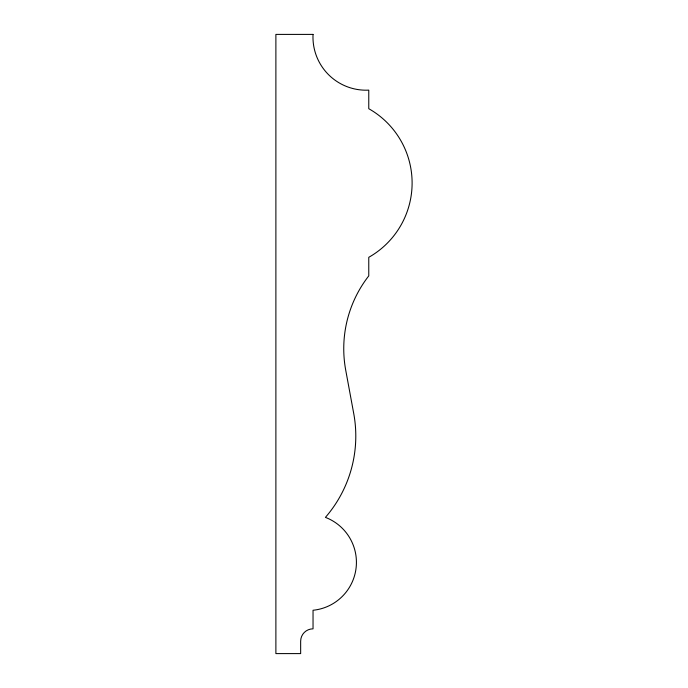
<?xml version="1.0" encoding="UTF-8"?>
<svg xmlns="http://www.w3.org/2000/svg" width="688" height="688" viewBox="0 0 688 688"><rect width="100%" height="100%" fill="white"/><g stroke="black" fill="none" stroke-linecap="round" stroke-linejoin="round"><path stroke-width="1.03" d="M313.04 34.4L275.888 34.4L275.888 653.6L300.656 653.6L300.656 641.216A12.384 12.384 0 0 1 313.04 628.832L313.04 610.256A48.134 48.134 0 0 0 325.424 517.376A124.089 124.089 0 0 0 353.727 413.505L345.72 370.17A118.37 118.37 0 0 1 368.768 275.888L368.768 257.312A85.364 85.364 0 0 0 368.768 108.704L368.768 90.128A53.088 53.088 0 0 1 313.04 34.4"/></g></svg>
